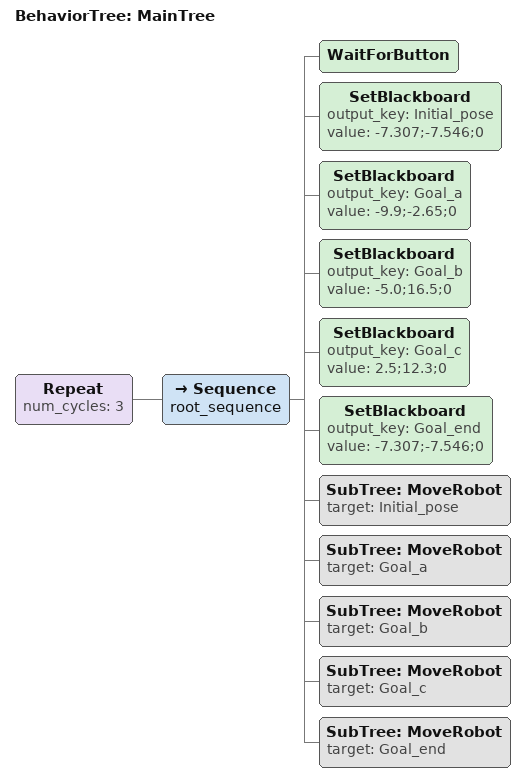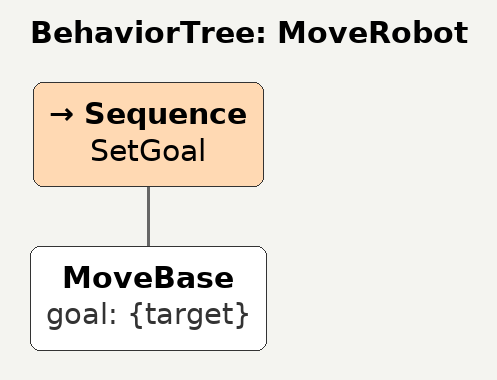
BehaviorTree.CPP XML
<root main_tree_to_execute = "MainTree">
    <BehaviorTree ID="MainTree">
        <Repeat num_cycles="3">
            <Sequence name="root_sequence">
                <WaitForButton/>
                <SetBlackboard output_key="Initial_pose" value="-7.307;-7.546;0" />
                <SetBlackboard output_key="Goal_a" value="-9.9;-2.65;0" />
                <SetBlackboard output_key="Goal_b" value="-5.0;16.5;0" />
                <SetBlackboard output_key="Goal_c" value="2.5;12.3;0" />
                <SetBlackboard output_key="Goal_end" value="-7.307;-7.546;0" />
                <SubTree ID="MoveRobot" target="Initial_pose" />
                <SubTree ID="MoveRobot" target="Goal_a" />
                <SubTree ID="MoveRobot" target="Goal_b" />
                <SubTree ID="MoveRobot" target="Goal_c" />
                <SubTree ID="MoveRobot" target="Goal_end" />
            </Sequence>
        </Repeat>
    </BehaviorTree>

    <BehaviorTree ID="MoveRobot">
        <Sequence name="SetGoal">
            <MoveBase goal="{target}" />
        </Sequence>
    </BehaviorTree>
</root>
